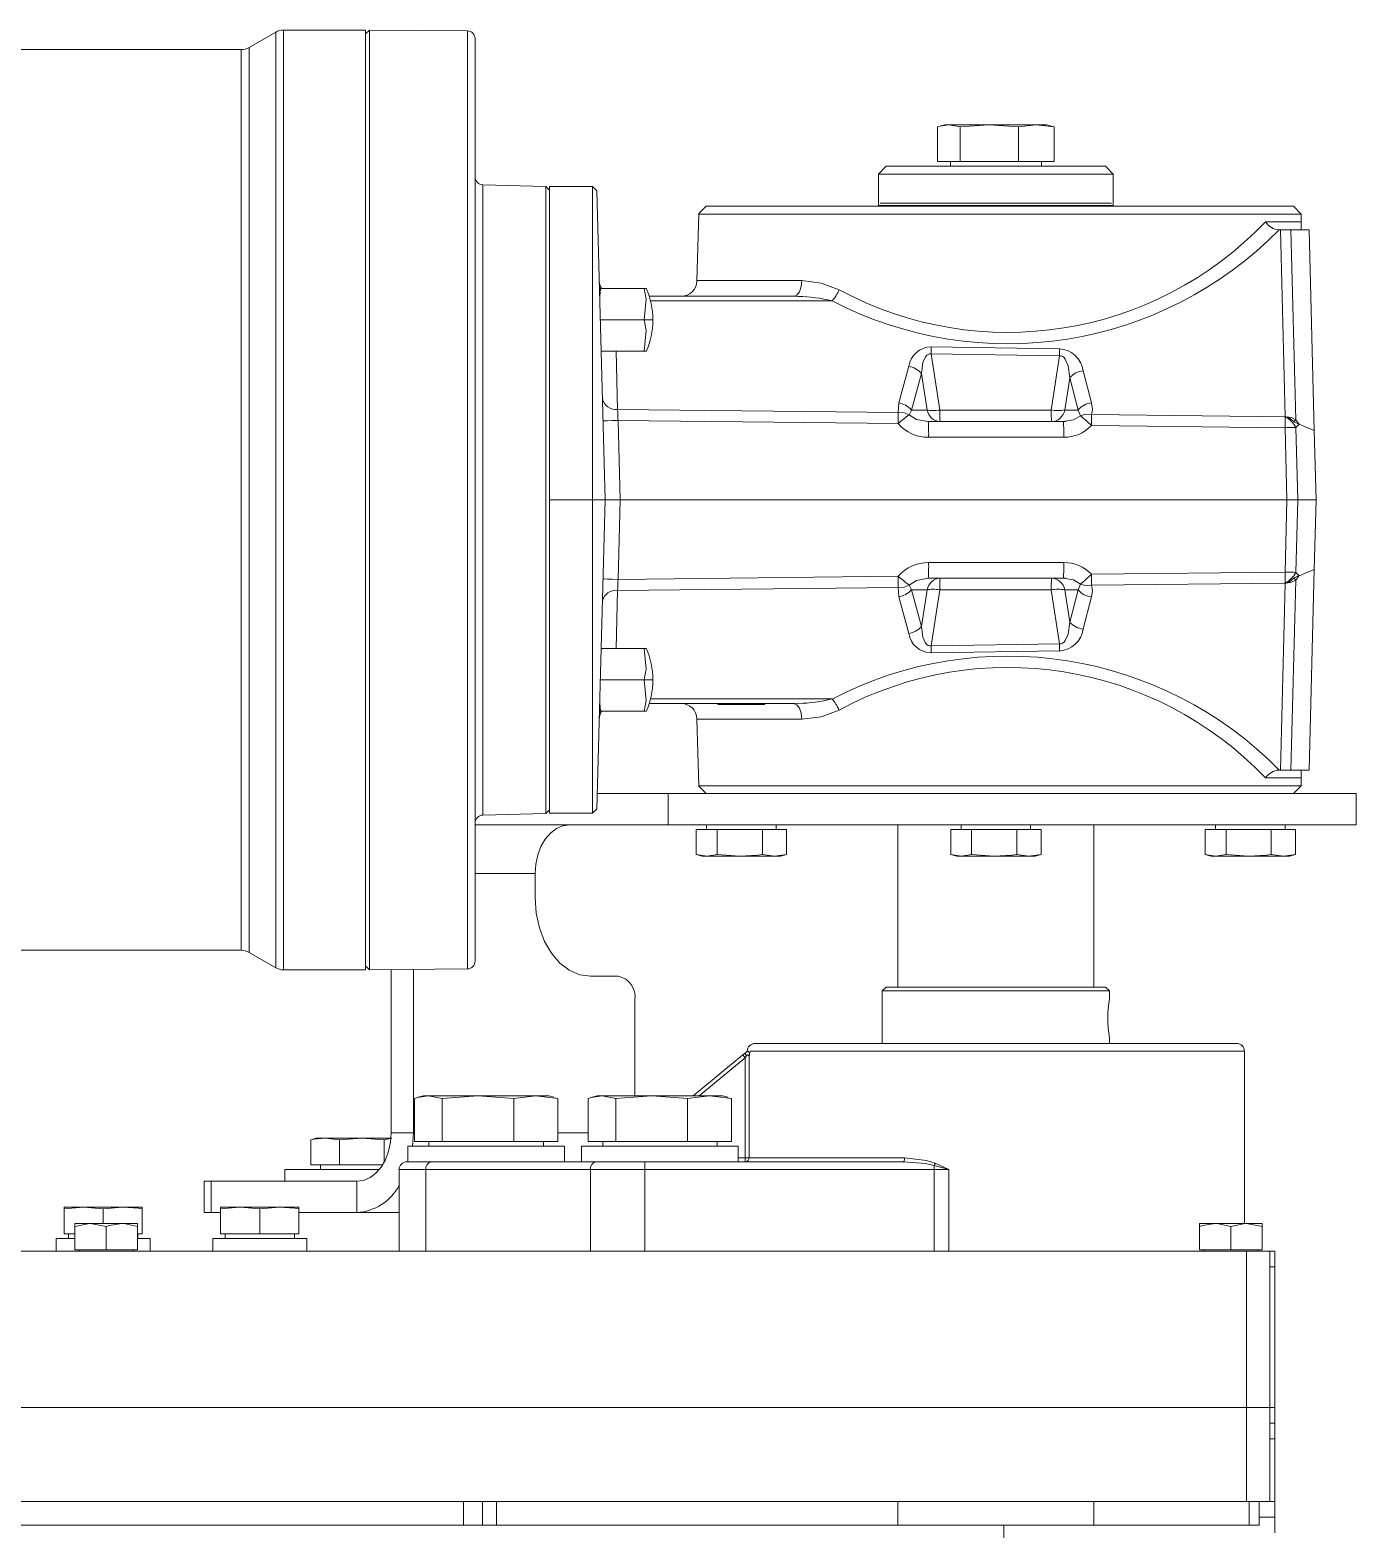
# Model space of a CAD drawing. Header units: millimetres. Extents: x -187347 to 135007, y -6415 to 292048.
# Drawn here: x -54371.1 to -54201.8, y 22077.7 to 22269.1 of the extents above; entities that cross this region are included whole.
import ezdxf

# ---------------------------------------------------------------- set-up
doc = ezdxf.new("R2010")
doc.units = ezdxf.units.MM
doc.header["$LTSCALE"] = 100
doc.layers.get('0').update_dxf_attribs({"lineweight": 18})
doc.layers.add('Layout Multivac', color=2, linetype='Continuous')

# ---------------------------------------------------------------- blocks, each defined once
blk = doc.blocks.new('I319 MD_left to right')
at = {"color": 0, "linetype": 'Continuous', "lineweight": 18}
for p, q in [((3520.81, 2877.67), (3517.4, 2875.71)), ((3520.81, 2877.67), (3520.81, 2758.21)), ((3532.27, 2877.94), (3521.81, 2877.94)), ((3521.81, 2877.94), (3521.81, 2757.94)), ((3532.27, 2877.94), (3532.27, 2757.94)), ((3532.76, 2877.93), (3532.27, 2877.44)), ((3545.28, 2877.82), (3532.76, 2877.93)), ((3532.76, 2877.93), (3532.76, 2757.95)), ((3545.28, 2877.82), (3545.28, 2758.06)), ((3546.27, 2876.82), (3546.27, 2759.06)), ((3516.4, 2875.44), (3381.27, 2875.44)), ((3516.4, 2875.44), (3516.4, 2760.44)), ((3517.4, 2875.71), (3517.4, 2760.17)), ((3605.33, 2865.57), (3605.33, 2861.14)), ((3606.27, 2865.84), (3605.73, 2865.7)), ((3606.77, 2865.84), (3606.27, 2865.84)), ((3606.77, 2865.84), (3608.2, 2865.57)), ((3611.92, 2865.84), (3606.77, 2865.84)), ((3608.2, 2865.57), (3611.92, 2865.84)), ((3608.2, 2865.57), (3608.2, 2861.14)), ((3611.92, 2865.84), (3615.65, 2865.57)), ((3617.93, 2865.84), (3611.92, 2865.84)), ((3615.65, 2865.57), (3617.93, 2865.84)), ((3615.65, 2865.57), (3615.65, 2861.14)), ((3617.93, 2865.84), (3620.21, 2865.57)), ((3619.27, 2865.84), (3617.93, 2865.84)), ((3619.81, 2865.7), (3619.27, 2865.84)), ((3620.21, 2865.57), (3619.79, 2865.65)), ((3620.21, 2865.57), (3620.21, 2861.14)), ((3598.77, 2860.54), (3597.77, 2859.54)), ((3597.77, 2859.54), (3597.77, 2855.54)), ((3601.28, 2859.54), (3597.77, 2859.54)), ((3602.04, 2860.54), (3598.77, 2860.54)), ((3627.77, 2859.54), (3601.28, 2859.54)), ((3626.77, 2860.54), (3602.04, 2860.54)), ((3608.2, 2861.14), (3605.33, 2861.14)), ((3606.96, 2861.14), (3606.96, 2860.54)), ((3615.65, 2861.14), (3608.2, 2861.14)), ((3620.21, 2861.14), (3615.65, 2861.14)), ((3618.59, 2860.54), (3618.59, 2861.14)), ((3627.77, 2859.54), (3626.77, 2860.54)), ((3627.77, 2855.54), (3627.77, 2859.54)), ((3555.29, 2857.97), (3547.24, 2858.19)), ((3547.24, 2858.19), (3547.24, 2777.7)), ((3555.77, 2857.49), (3555.29, 2857.97)), ((3555.29, 2857.97), (3555.29, 2777.91)), ((3555.77, 2817.94), (3555.77, 2857.94)), ((3555.77, 2857.94), (3561.27, 2857.94)), ((3561.27, 2857.94), (3561.27, 2817.94)), ((3561.27, 2857.94), (3561.82, 2857.39)), ((3561.82, 2857.39), (3562.86, 2817.94)), ((3627.53, 2855.85), (3598.01, 2855.85)), ((3574.82, 2854.44), (3574.6, 2845.94)), ((3575.77, 2855.44), (3574.82, 2854.5)), ((3574.82, 2854.44), (3574.82, 2854.5)), ((3575.77, 2855.44), (3650.77, 2855.44)), ((3601.28, 2855.54), (3597.77, 2855.54)), ((3597.93, 2855.54), (3597.9, 2855.44)), ((3627.77, 2855.54), (3601.28, 2855.54)), ((3627.64, 2855.44), (3627.61, 2855.54)), ((3651.77, 2854.44), (3650.77, 2855.44)), ((3651.77, 2854.44), (3651.77, 2853.44)), ((3651.77, 2853.44), (3647.19, 2853.44)), ((3648.98, 2852.44), (3649.1, 2852.44)), ((3649.73, 2828.6), (3649.1, 2852.44)), ((3649.1, 2852.44), (3650.46, 2852.44)), ((3651.09, 2828.17), (3650.46, 2852.44)), ((3650.46, 2852.44), (3652.77, 2852.44)), ((3651.77, 2852.44), (3651.77, 2853.44)), ((3653.44, 2826.82), (3652.77, 2852.44)), ((3562.3, 2844.92), (3562.18, 2843.94)), ((3562.3, 2844.92), (3567.84, 2844.92)), ((3567.84, 2844.92), (3568.04, 2844.92)), ((3588, 2845.94), (3574.6, 2845.94)), ((3574.6, 2845.94), (3574.6, 2845.89)), ((3586.96, 2843.94), (3568.5, 2843.94)), ((3591.85, 2843.36), (3568.67, 2843.36)), ((3586.96, 2843.94), (3587.13, 2844.01)), ((3586.96, 2843.94), (3587.56, 2843.92)), ((3562.3, 2840.92), (3567.84, 2840.92)), ((3568.97, 2840.92), (3567.84, 2840.92)), ((3562.36, 2836.92), (3567.84, 2836.92)), ((3564.47, 2829.5), (3564.27, 2836.92)), ((3567.84, 2836.92), (3568.1, 2836.92)), ((3620.9, 2837.23), (3604.5, 2837.48)), ((3605.62, 2829.42), (3604.5, 2836.58)), ((3620.9, 2836.34), (3604.5, 2836.58)), ((3601.64, 2835), (3600.36, 2830.32)), ((3620.9, 2836.34), (3619.85, 2829.42)), ((3603.26, 2834.1), (3601.98, 2829.42)), ((3603.26, 2834.1), (3604, 2829.42)), ((3621.57, 2829.42), (3622.2, 2833.53)), ((3623.27, 2829.42), (3622.2, 2833.53)), ((3625, 2830.32), (3623.92, 2834.43)), ((3600.3, 2829.11), (3564.47, 2829.5)), ((3600.36, 2830.32), (3600.3, 2829.11)), ((3601.98, 2829.42), (3601.68, 2828.82)), ((3604, 2829.42), (3601.98, 2829.42)), ((3619.85, 2829.42), (3605.62, 2829.42)), ((3623.27, 2829.42), (3621.57, 2829.42)), ((3623.58, 2828.69), (3623.27, 2829.42)), ((3564.81, 2817.94), (3564.54, 2828.08)), ((3564.54, 2828.08), (3600.3, 2827.7)), ((3604.13, 2827.94), (3621.39, 2827.94)), ((3621.39, 2827.94), (3621.64, 2827.98)), ((3621.39, 2827.94), (3621.4, 2827.87)), ((3621.7, 2827.95), (3621.4, 2827.91)), ((3649.7, 2828.57), (3624.98, 2828.84)), ((3624.98, 2827.43), (3649.7, 2827.16)), ((3649.73, 2828.6), (3649.7, 2828.57)), ((3649.7, 2827.16), (3649.94, 2817.94)), ((3649.86, 2828.57), (3649.73, 2828.6)), ((3650.81, 2827.96), (3651.09, 2828.17)), ((3651.08, 2827.2), (3651.5, 2827.63)), ((3651.32, 2817.94), (3651.08, 2827.2)), ((3651.48, 2827.64), (3651.09, 2828.17)), ((3653.44, 2826.82), (3651.5, 2827.63)), ((3604.18, 2825.94), (3621.45, 2825.94)), ((3653.67, 2817.94), (3653.44, 2826.82)), ((3561.27, 2817.94), (3555.77, 2817.94)), ((3555.77, 2817.94), (3555.77, 2777.94)), ((3562.86, 2817.94), (3561.27, 2817.94)), ((3561.27, 2777.94), (3561.27, 2817.94)), ((3561.82, 2778.5), (3562.86, 2817.94)), ((3564.81, 2817.94), (3562.86, 2817.94)), ((3564.81, 2817.94), (3564.54, 2807.8)), ((3649.94, 2817.94), (3564.81, 2817.94)), ((3649.7, 2808.72), (3649.94, 2817.94)), ((3649.94, 2817.94), (3651.32, 2817.94)), ((3651.32, 2817.94), (3651.08, 2808.69)), ((3651.32, 2817.94), (3653.67, 2817.94)), ((3653.67, 2817.94), (3653.44, 2809.07)), ((3604.18, 2809.94), (3621.45, 2809.94)), ((3564.54, 2807.8), (3600.3, 2808.19)), ((3604.13, 2807.94), (3621.39, 2807.94)), ((3621.39, 2807.94), (3621.4, 2808.01)), ((3621.39, 2807.94), (3621.64, 2807.9)), ((3621.4, 2807.98), (3621.7, 2807.93)), ((3624.98, 2808.46), (3649.7, 2808.72)), ((3650.81, 2807.93), (3651.09, 2807.71)), ((3651.08, 2808.69), (3651.5, 2808.25)), ((3651.48, 2808.24), (3651.09, 2807.71)), ((3653.44, 2809.07), (3651.5, 2808.25)), ((3653.44, 2809.07), (3652.77, 2783.44)), ((3564.47, 2806.39), (3564.27, 2798.96)), ((3600.3, 2806.77), (3564.47, 2806.39)), ((3600.36, 2805.56), (3600.3, 2806.77)), ((3601.98, 2806.46), (3601.68, 2807.07)), ((3604, 2806.46), (3601.98, 2806.46)), ((3603.26, 2801.78), (3601.98, 2806.46)), ((3603.26, 2801.78), (3604, 2806.46)), ((3605.62, 2806.46), (3604.5, 2799.31)), ((3619.85, 2806.46), (3605.62, 2806.46)), ((3620.9, 2799.55), (3619.85, 2806.46)), ((3623.27, 2806.46), (3621.57, 2806.46)), ((3621.57, 2806.46), (3622.2, 2802.35)), ((3623.27, 2806.46), (3622.2, 2802.35)), ((3623.58, 2807.2), (3623.27, 2806.46)), ((3649.7, 2807.31), (3624.98, 2807.04)), ((3649.73, 2807.28), (3649.1, 2783.44)), ((3649.73, 2807.28), (3649.7, 2807.31)), ((3649.86, 2807.31), (3649.73, 2807.28)), ((3651.09, 2807.71), (3650.46, 2783.44)), ((3601.64, 2800.89), (3600.36, 2805.56)), ((3625, 2805.56), (3623.92, 2801.46)), ((3562.36, 2798.96), (3567.84, 2798.96)), ((3567.84, 2798.96), (3568.1, 2798.96)), ((3620.9, 2799.55), (3604.5, 2799.31)), ((3620.9, 2798.65), (3604.5, 2798.41)), ((3562.3, 2794.96), (3567.84, 2794.96)), ((3568.97, 2794.96), (3567.84, 2794.96)), ((3591.85, 2792.53), (3568.67, 2792.53)), ((3562.3, 2790.96), (3562.18, 2791.94)), ((3562.29, 2790.71), (3562.4, 2790.96)), ((3562.3, 2790.96), (3567.84, 2790.96)), ((3567.84, 2790.96), (3568.04, 2790.96)), ((3586.96, 2791.94), (3568.5, 2791.94)), ((3577.37, 2791.94), (3577.27, 2791.84)), ((3583.27, 2791.84), (3577.27, 2791.84)), ((3583.27, 2791.84), (3583.17, 2791.94)), ((3586.96, 2791.94), (3587.56, 2791.97)), ((3586.96, 2791.94), (3587.13, 2791.88)), ((3574.6, 2789.94), (3574.6, 2789.99)), ((3574.82, 2781.44), (3574.6, 2789.94)), ((3588, 2789.94), (3574.6, 2789.94)), ((3648.98, 2783.44), (3649.1, 2783.44)), ((3649.1, 2783.44), (3650.46, 2783.44)), ((3650.46, 2783.44), (3652.77, 2783.44)), ((3651.77, 2783.44), (3651.77, 2782.44)), ((3574.82, 2781.44), (3574.82, 2781.39)), ((3575.77, 2780.44), (3574.82, 2781.39)), ((3651.77, 2782.44), (3647.19, 2782.44)), ((3651.77, 2781.44), (3650.77, 2780.44)), ((3651.77, 2781.44), (3651.77, 2782.44)), ((3570.93, 2780.44), (3561.87, 2780.44)), ((3570.93, 2776.44), (3570.93, 2780.44)), ((3575.77, 2780.44), (3570.93, 2780.44)), ((3575.77, 2780.44), (3650.77, 2780.44)), ((3658.77, 2780.44), (3650.79, 2780.44)), ((3658.77, 2776.44), (3658.77, 2780.44)), ((3547.24, 2777.7), (3555.29, 2777.91)), ((3555.29, 2777.91), (3555.77, 2778.39)), ((3555.77, 2777.94), (3561.27, 2777.94)), ((3561.27, 2777.94), (3561.82, 2778.5)), ((3570.93, 2776.44), (3546.27, 2776.44)), ((3658.77, 2776.44), (3570.93, 2776.44)), ((3574.5, 2772.65), (3574.5, 2775.84)), ((3574.5, 2775.84), (3577.18, 2775.84)), ((3575.83, 2776.44), (3575.83, 2775.84)), ((3577.18, 2772.65), (3577.18, 2775.84)), ((3577.18, 2775.84), (3582.95, 2775.84)), ((3582.95, 2772.65), (3582.95, 2775.84)), ((3582.95, 2775.84), (3586.04, 2775.84)), ((3584.71, 2775.84), (3584.71, 2776.44)), ((3586.04, 2772.65), (3586.04, 2775.84)), ((3600.27, 2776.44), (3600.27, 2755.74)), ((3607, 2772.65), (3607, 2775.84)), ((3607, 2775.84), (3609.68, 2775.84)), ((3608.33, 2776.44), (3608.33, 2775.84)), ((3609.68, 2772.65), (3609.68, 2775.84)), ((3609.68, 2775.84), (3615.45, 2775.84)), ((3615.45, 2772.65), (3615.45, 2775.84)), ((3615.45, 2775.84), (3618.54, 2775.84)), ((3617.21, 2775.84), (3617.21, 2776.44)), ((3618.54, 2772.65), (3618.54, 2775.84)), ((3625.27, 2755.74), (3625.27, 2776.44)), ((3639.5, 2772.65), (3639.5, 2775.84)), ((3639.5, 2775.84), (3642.18, 2775.84)), ((3640.83, 2776.44), (3640.83, 2775.84)), ((3642.18, 2772.65), (3642.18, 2775.84)), ((3642.18, 2775.84), (3647.95, 2775.84)), ((3647.95, 2772.65), (3647.95, 2775.84)), ((3647.95, 2775.84), (3651.04, 2775.84)), ((3649.71, 2775.84), (3649.71, 2776.44)), ((3651.04, 2772.65), (3651.04, 2775.84)), ((3574.49, 2772.65), (3575.27, 2772.44)), ((3575.84, 2772.44), (3574.5, 2772.65)), ((3575.27, 2772.44), (3575.84, 2772.44)), ((3577.18, 2772.65), (3575.84, 2772.44)), ((3575.84, 2772.44), (3580.06, 2772.44)), ((3580.06, 2772.44), (3577.18, 2772.65)), ((3580.06, 2772.44), (3584.49, 2772.44)), ((3584.49, 2772.44), (3582.95, 2772.65)), ((3586.04, 2772.65), (3584.49, 2772.44)), ((3584.49, 2772.44), (3585.27, 2772.44)), ((3585.27, 2772.44), (3586.05, 2772.65)), ((3585.91, 2772.63), (3586.04, 2772.65)), ((3606.99, 2772.65), (3607.77, 2772.44)), ((3608.34, 2772.44), (3607, 2772.65)), ((3607.77, 2772.44), (3608.34, 2772.44)), ((3609.68, 2772.65), (3608.34, 2772.44)), ((3608.34, 2772.44), (3612.56, 2772.44)), ((3612.56, 2772.44), (3609.68, 2772.65)), ((3612.56, 2772.44), (3616.99, 2772.44)), ((3616.99, 2772.44), (3615.45, 2772.65)), ((3618.54, 2772.65), (3616.99, 2772.44)), ((3616.99, 2772.44), (3617.77, 2772.44)), ((3617.77, 2772.44), (3618.55, 2772.65)), ((3618.41, 2772.63), (3618.54, 2772.65)), ((3639.49, 2772.65), (3640.27, 2772.44)), ((3640.84, 2772.44), (3639.5, 2772.65)), ((3640.27, 2772.44), (3640.84, 2772.44)), ((3642.18, 2772.65), (3640.84, 2772.44)), ((3640.84, 2772.44), (3645.06, 2772.44)), ((3645.06, 2772.44), (3642.18, 2772.65)), ((3645.06, 2772.44), (3649.49, 2772.44)), ((3649.49, 2772.44), (3647.95, 2772.65)), ((3651.04, 2772.65), (3649.49, 2772.44)), ((3649.49, 2772.44), (3650.27, 2772.44)), ((3650.27, 2772.44), (3651.05, 2772.65)), ((3650.91, 2772.63), (3651.04, 2772.65)), ((3546.27, 2770.24), (3553.94, 2770.24)), ((3553.94, 2770.24), (3553.94, 2767.12)), ((3381.27, 2760.44), (3516.4, 2760.44)), ((3517.4, 2760.17), (3520.81, 2758.21)), ((3532.27, 2758.44), (3532.76, 2757.95)), ((3521.81, 2757.94), (3532.27, 2757.94)), ((3532.76, 2757.95), (3545.28, 2758.06)), ((3535.55, 2737.14), (3535.55, 2757.98)), ((3538.38, 2737.14), (3538.38, 2758)), ((3561.01, 2757.12), (3564.55, 2757.12)), ((3598.77, 2755.74), (3598.27, 2755.24)), ((3598.27, 2755.24), (3598.27, 2748.54)), ((3612.77, 2755.24), (3598.27, 2755.24)), ((3598.77, 2755.74), (3612.77, 2755.74)), ((3612.77, 2755.74), (3626.77, 2755.74)), ((3627.27, 2755.24), (3612.77, 2755.24)), ((3627.27, 2755.24), (3626.77, 2755.74)), ((3627.27, 2754.24), (3627.27, 2755.24)), ((3566.67, 2754.12), (3566.67, 2741.84)), ((3582.02, 2748.54), (3612.77, 2748.54)), ((3612.77, 2748.54), (3643.52, 2748.54)), ((3627.27, 2748.54), (3627.27, 2749.27)), ((3574.1, 2741.84), (3580.45, 2747.07)), ((3580.77, 2746.69), (3574.89, 2741.84)), ((3580.45, 2747.07), (3580.78, 2747.35)), ((3580.77, 2746.69), (3580.45, 2747.07)), ((3580.93, 2746.96), (3580.77, 2746.69)), ((3580.77, 2733.94), (3580.77, 2746.69)), ((3580.78, 2747.35), (3581.02, 2747.54)), ((3581.18, 2747.54), (3581.02, 2747.54)), ((3581.27, 2746.89), (3581.27, 2733.94)), ((3644.52, 2747.54), (3581.38, 2747.54)), ((3644.52, 2725.54), (3644.52, 2747.54)), ((3538.51, 2741.51), (3538.51, 2736.04)), ((3539.67, 2741.84), (3539.01, 2741.67)), ((3540.28, 2741.84), (3539.67, 2741.84)), ((3540.28, 2741.84), (3542.05, 2741.51)), ((3546.63, 2741.84), (3540.28, 2741.84)), ((3542.05, 2741.51), (3546.63, 2741.84)), ((3542.05, 2741.51), (3542.05, 2736.04)), ((3546.63, 2741.84), (3551.21, 2741.51)), ((3554.02, 2741.84), (3546.63, 2741.84)), ((3551.21, 2741.51), (3554.02, 2741.84)), ((3551.21, 2741.51), (3551.21, 2736.04)), ((3554.02, 2741.84), (3556.83, 2741.51)), ((3555.67, 2741.84), (3554.02, 2741.84)), ((3556.33, 2741.67), (3555.67, 2741.84)), ((3556.83, 2741.51), (3556.32, 2741.61)), ((3556.83, 2741.51), (3556.83, 2736.04)), ((3560.71, 2741.51), (3560.71, 2736.04)), ((3561.87, 2741.84), (3561.21, 2741.67)), ((3562.48, 2741.84), (3561.87, 2741.84)), ((3562.48, 2741.84), (3564.25, 2741.51)), ((3568.83, 2741.84), (3562.48, 2741.84)), ((3564.25, 2741.51), (3568.83, 2741.84)), ((3564.25, 2741.51), (3564.25, 2736.04)), ((3568.83, 2741.84), (3573.41, 2741.51)), ((3576.22, 2741.84), (3568.83, 2741.84)), ((3573.41, 2741.51), (3576.22, 2741.84)), ((3573.41, 2741.51), (3573.41, 2736.04)), ((3576.22, 2741.84), (3579.03, 2741.51)), ((3577.87, 2741.84), (3576.22, 2741.84)), ((3578.53, 2741.67), (3577.87, 2741.84)), ((3579.03, 2741.51), (3578.52, 2741.61)), ((3579.03, 2741.51), (3579.03, 2736.04)), ((3535.55, 2737.14), (3538.38, 2737.14)), ((3538.38, 2737.14), (3538.28, 2735.44)), ((3538.38, 2737.14), (3538.51, 2737.14)), ((3556.83, 2737.14), (3560.71, 2737.14)), ((3525.63, 2736.31), (3525.27, 2736.23)), ((3525.27, 2736.23), (3525.27, 2733.04)), ((3525.96, 2736.44), (3525.62, 2736.35)), ((3527.12, 2736.44), (3525.96, 2736.44)), ((3527.12, 2736.44), (3528.97, 2736.23)), ((3531.81, 2736.44), (3527.12, 2736.44)), ((3528.97, 2736.23), (3531.81, 2736.44)), ((3528.97, 2736.23), (3528.97, 2733.04)), ((3531.81, 2736.44), (3534.66, 2736.23)), ((3535.53, 2736.44), (3531.81, 2736.44)), ((3534.66, 2736.23), (3535.65, 2736.44)), ((3534.66, 2736.23), (3534.66, 2733.38)), ((3537.67, 2735.44), (3537.67, 2733.44)), ((3557.67, 2735.44), (3537.67, 2735.44)), ((3542.05, 2736.04), (3538.51, 2736.04)), ((3540.36, 2736.04), (3540.36, 2735.44)), ((3551.21, 2736.04), (3542.05, 2736.04)), ((3556.83, 2736.04), (3551.21, 2736.04)), ((3554.99, 2735.44), (3554.99, 2736.04)), ((3557.67, 2733.44), (3557.67, 2735.44)), ((3559.87, 2735.44), (3559.87, 2733.44)), ((3579.87, 2735.44), (3559.87, 2735.44)), ((3564.25, 2736.04), (3560.71, 2736.04)), ((3562.56, 2736.04), (3562.56, 2735.44)), ((3573.41, 2736.04), (3564.25, 2736.04)), ((3579.03, 2736.04), (3573.41, 2736.04)), ((3577.19, 2735.44), (3577.19, 2736.04)), ((3579.87, 2733.44), (3579.87, 2735.44)), ((3537.57, 2733.44), (3540.67, 2733.44)), ((3540.67, 2733.44), (3561.7, 2733.44)), ((3561.7, 2733.44), (3567.94, 2733.44)), ((3567.94, 2732.44), (3567.94, 2733.44)), ((3567.94, 2733.44), (3600.94, 2733.44)), ((3579.87, 2733.94), (3580.77, 2733.94)), ((3580.77, 2733.94), (3580.77, 2733.44)), ((3581.27, 2733.94), (3580.77, 2733.94)), ((3581.27, 2733.94), (3601.12, 2733.94)), ((3521.96, 2732.44), (3521.96, 2730.94)), ((3521.96, 2732.44), (3533.96, 2732.44)), ((3528.97, 2733.04), (3525.27, 2733.04)), ((3526.52, 2733.04), (3526.52, 2732.44)), ((3534.46, 2733.04), (3528.97, 2733.04)), ((3536.57, 2732.44), (3536.57, 2722.04)), ((3539.98, 2732.44), (3536.57, 2732.44)), ((3539.98, 2732.44), (3539.98, 2722.04)), ((3561.01, 2732.44), (3539.98, 2732.44)), ((3561.01, 2722.04), (3561.01, 2732.44)), ((3567.94, 2732.44), (3561.01, 2732.44)), ((3604.89, 2732.44), (3567.94, 2732.44)), ((3567.94, 2732.44), (3567.94, 2722.04)), ((3604.89, 2732.44), (3604.89, 2732.97)), ((3604.89, 2722.04), (3604.89, 2732.44)), ((3606.78, 2732.44), (3604.89, 2732.44)), ((3606.78, 2732.44), (3606.78, 2722.04)), ((3511.68, 2730.94), (3511.68, 2726.94)), ((3511.68, 2730.94), (3512.56, 2730.94)), ((3512.56, 2730.94), (3512.56, 2726.94)), ((3531.17, 2730.94), (3512.56, 2730.94)), ((3531.17, 2730.94), (3531.17, 2726.94)), ((3493.77, 2727.43), (3496.27, 2727.64)), ((3493.77, 2727.64), (3493.77, 2727.43)), ((3496.27, 2727.64), (3493.77, 2727.64)), ((3496.27, 2727.64), (3498.77, 2727.43)), ((3501.27, 2727.64), (3496.27, 2727.64)), ((3498.77, 2727.43), (3501.27, 2727.64)), ((3503.77, 2727.64), (3501.27, 2727.64)), ((3503.77, 2727.43), (3503.77, 2727.64)), ((3513.77, 2727.43), (3516.27, 2727.64)), ((3513.77, 2727.64), (3513.77, 2727.43)), ((3516.27, 2727.64), (3513.77, 2727.64)), ((3516.27, 2727.64), (3518.77, 2727.43)), ((3521.27, 2727.64), (3516.27, 2727.64)), ((3518.77, 2727.43), (3521.27, 2727.64)), ((3523.77, 2727.64), (3521.27, 2727.64)), ((3523.77, 2727.43), (3523.77, 2727.64)), ((3493.77, 2727.43), (3493.77, 2724.24)), ((3495.17, 2725.18), (3495.17, 2725.54)), ((3497.17, 2725.54), (3495.17, 2725.54)), ((3499.17, 2725.18), (3497.17, 2725.54)), ((3501.17, 2725.54), (3497.17, 2725.54)), ((3498.77, 2727.43), (3498.77, 2725.54)), ((3503.17, 2725.54), (3501.17, 2725.54)), ((3503.17, 2725.54), (3503.17, 2725.18)), ((3503.77, 2727.43), (3503.77, 2724.24)), ((3512.56, 2726.94), (3511.68, 2726.94)), ((3513.77, 2726.94), (3512.56, 2726.94)), ((3513.77, 2727.43), (3513.77, 2724.24)), ((3518.77, 2727.43), (3518.77, 2724.24)), ((3523.77, 2727.43), (3523.77, 2724.24)), ((3531.17, 2726.94), (3523.77, 2726.94)), ((3536.57, 2726.94), (3531.17, 2726.94)), ((3638.77, 2725.18), (3638.77, 2725.54)), ((3640.77, 2725.54), (3638.77, 2725.54)), ((3644.77, 2725.54), (3640.77, 2725.54)), ((3646.77, 2725.18), (3644.77, 2725.54)), ((3646.77, 2725.54), (3644.77, 2725.54)), ((3646.77, 2725.54), (3646.77, 2725.18)), ((3492.77, 2723.64), (3492.77, 2722.04)), ((3492.77, 2723.64), (3495.17, 2723.64)), ((3495.17, 2724.24), (3493.77, 2724.24)), ((3494.33, 2724.24), (3494.33, 2723.64)), ((3495.17, 2722.19), (3495.17, 2725.18)), ((3499.17, 2722.19), (3499.17, 2725.18)), ((3503.17, 2722.19), (3503.17, 2725.18)), ((3503.77, 2724.24), (3503.17, 2724.24)), ((3503.21, 2723.64), (3503.21, 2724.24)), ((3503.21, 2723.64), (3504.77, 2723.64)), ((3504.77, 2722.04), (3504.77, 2723.64)), ((3512.77, 2723.64), (3512.77, 2722.04)), ((3512.77, 2723.64), (3524.77, 2723.64)), ((3518.77, 2724.24), (3513.77, 2724.24)), ((3514.33, 2724.24), (3514.33, 2723.64)), ((3523.77, 2724.24), (3518.77, 2724.24)), ((3523.21, 2723.64), (3523.21, 2724.24)), ((3524.77, 2722.04), (3524.77, 2723.64)), ((3638.77, 2722.19), (3638.77, 2725.18)), ((3642.77, 2722.19), (3642.77, 2725.18)), ((3646.77, 2722.19), (3646.77, 2725.18)), ((3399.27, 2722.04), (3604.89, 2722.04)), ((3499.17, 2722.19), (3495.17, 2722.19)), ((3495.73, 2722.19), (3495.73, 2722.04)), ((3503.17, 2722.19), (3499.17, 2722.19)), ((3502.61, 2722.04), (3502.61, 2722.19)), ((3567.94, 2722.04), (3604.89, 2722.04)), ((3606.78, 2722.04), (3604.89, 2722.04)), ((3606.78, 2722.04), (3619.63, 2722.04)), ((3619.63, 2722.04), (3644.77, 2722.04)), ((3642.77, 2722.19), (3638.77, 2722.19)), ((3639.33, 2722.19), (3639.33, 2722.04)), ((3646.77, 2722.19), (3642.77, 2722.19)), ((3644.77, 2702.04), (3644.77, 2722.04)), ((3644.77, 2722.04), (3647.77, 2722.04)), ((3646.21, 2722.04), (3646.21, 2722.19)), ((3647.77, 2722.04), (3647.77, 2702.04)), ((3647.77, 2722.04), (3648.39, 2722.04)), ((3648.39, 2722.04), (3648.39, 2720.04)), ((3648.39, 2720.04), (3647.77, 2720.04)), ((3648.39, 2702.04), (3648.39, 2720.04)), ((3399.27, 2702.04), (3644.77, 2702.04)), ((3644.77, 2690.04), (3644.77, 2702.04)), ((3644.77, 2702.04), (3647.77, 2702.04)), ((3647.77, 2702.04), (3647.77, 2690.04)), ((3647.77, 2702.04), (3648.39, 2702.04)), ((3648.39, 2702.04), (3648.39, 2700.04)), ((3647.77, 2700.04), (3648.39, 2700.04)), ((3648.39, 2700.04), (3648.39, 2698.04)), ((3648.39, 2698.04), (3647.77, 2698.04)), ((3648.39, 2690.04), (3648.39, 2698.04)), ((3399.27, 2690.04), (3644.77, 2690.04)), ((3544.77, 2690.04), (3544.77, 2687.04)), ((3547.23, 2690.04), (3547.23, 2687.04)), ((3548.98, 2690.04), (3548.98, 2687.04)), ((3600.27, 2690.04), (3600.27, 2687.04)), ((3625.27, 2687.04), (3625.27, 2690.04)), ((3647.77, 2690.04), (3644.77, 2690.04)), ((3645.11, 2690.04), (3645.11, 2687.04)), ((3646.39, 2688.04), (3646.39, 2690.04)), ((3647.77, 2690.04), (3648.39, 2690.04)), ((3648.39, 2690.04), (3648.39, 2688.04)), ((3648.39, 2688.04), (3646.39, 2688.04)), ((3646.39, 2687.04), (3646.39, 2688.04)), ((3648.39, 2688.04), (3648.39, 2686.04)), ((3613.77, 2687.04), (3399.27, 2687.04)), ((3613.77, 2193.04), (3613.77, 2687.04)), ((3613.77, 2687.04), (3646.43, 2687.04))]:
    blk.add_line(p, q, dxfattribs=at)
at = {"color": 0, "linetype": 'Continuous', "lineweight": 18, "flags": 128}
for points in [[(3605.33, 2865.57), (3605.64, 2865.67), (3606.77, 2865.84)], [(3651.77, 2854.44), (3649.18, 2854.44), (3646.29, 2854.44), (3643.13, 2854.44), (3639.73, 2854.44), (3636.11, 2854.44), (3632.3, 2854.44), (3628.33, 2854.44), (3624.23, 2854.44), (3620.05, 2854.44), (3615.8, 2854.44), (3611.53, 2854.44), (3607.27, 2854.44), (3603.06, 2854.44), (3598.92, 2854.44), (3594.89, 2854.44), (3591.01, 2854.44), (3587.31, 2854.44), (3583.81, 2854.44), (3580.55, 2854.44), (3577.54, 2854.44), (3574.82, 2854.44)], [(3562.29, 2845.17), (3562.29, 2845.14), (3562.46, 2844.9)], [(3567.84, 2840.92), (3568.1, 2843.58), (3567.84, 2844.92)], [(3587.13, 2844.01), (3587.36, 2844.09), (3587.7, 2844.53), (3587.92, 2845.18), (3588, 2845.94)], [(3592.74, 2844.77), (3590.48, 2845.62), (3588, 2845.94)], [(3567.84, 2836.92), (3568.1, 2839.58), (3567.84, 2840.92)], [(3604.5, 2836.58), (3604.3, 2836.58), (3604.11, 2836.52), (3603.94, 2836.41), (3603.78, 2836.23), (3603.45, 2835.48), (3603.26, 2834.1)], [(3622.2, 2833.53), (3621.99, 2835.07), (3621.64, 2835.92), (3621.48, 2836.12), (3621.3, 2836.26), (3621.11, 2836.33), (3620.9, 2836.34)], [(3600.3, 2829.11), (3601.05, 2829.07), (3601.68, 2828.82)], [(3624.98, 2828.84), (3625.1, 2829.5), (3625, 2830.32)], [(3564.54, 2828.08), (3563.79, 2828.06), (3563.16, 2828.05), (3562.74, 2828.04), (3562.59, 2828.03)], [(3601.68, 2828.82), (3602.63, 2828.22), (3604.13, 2827.94)], [(3621.64, 2827.98), (3622.68, 2828.16), (3623.58, 2828.69)], [(3623.58, 2828.69), (3624.23, 2828.88), (3624.98, 2828.84)], [(3649.7, 2827.16), (3649.89, 2827.17), (3650.08, 2827.17), (3650.27, 2827.18), (3650.45, 2827.18), (3650.62, 2827.18), (3650.78, 2827.19), (3650.94, 2827.19), (3651.08, 2827.2)], [(3649.86, 2828.57), (3650.26, 2828.39), (3650.81, 2827.96)], [(3651.09, 2828.17), (3650.53, 2828.45), (3649.86, 2828.57)], [(3564.54, 2807.8), (3563.79, 2807.82), (3563.16, 2807.84), (3562.74, 2807.85), (3562.59, 2807.85)], [(3601.68, 2807.07), (3602.63, 2807.67), (3604.13, 2807.94)], [(3621.64, 2807.9), (3622.68, 2807.72), (3623.58, 2807.2)], [(3649.7, 2808.72), (3649.89, 2808.72), (3650.08, 2808.71), (3650.27, 2808.71), (3650.45, 2808.7), (3650.62, 2808.7), (3650.78, 2808.7), (3650.94, 2808.69), (3651.08, 2808.69)], [(3649.86, 2807.31), (3650.26, 2807.49), (3650.81, 2807.93)], [(3600.3, 2806.77), (3601.05, 2806.82), (3601.68, 2807.07)], [(3623.58, 2807.2), (3624.23, 2807.01), (3624.98, 2807.04)], [(3624.98, 2807.04), (3625.1, 2806.39), (3625, 2805.56)], [(3651.09, 2807.71), (3650.53, 2807.43), (3649.86, 2807.31)], [(3622.2, 2802.35), (3621.99, 2800.81), (3621.64, 2799.97), (3621.48, 2799.77), (3621.3, 2799.63), (3621.11, 2799.56), (3620.9, 2799.55)], [(3604.5, 2799.31), (3604.3, 2799.3), (3604.11, 2799.36), (3603.94, 2799.48), (3603.78, 2799.65), (3603.45, 2800.4), (3603.26, 2801.78)], [(3567.84, 2798.96), (3568.1, 2796.31), (3567.84, 2794.96)], [(3567.84, 2794.96), (3568.1, 2792.31), (3567.84, 2790.96)], [(3562.28, 2790.71), (3562.29, 2790.74), (3562.46, 2790.99)], [(3587.13, 2791.88), (3587.36, 2791.79), (3587.7, 2791.36), (3587.92, 2790.71), (3588, 2789.94)], [(3592.74, 2791.11), (3590.48, 2790.26), (3588, 2789.94)], [(3651.77, 2781.44), (3649.18, 2781.44), (3646.29, 2781.44), (3643.13, 2781.44), (3639.73, 2781.44), (3636.11, 2781.44), (3632.3, 2781.44), (3628.33, 2781.44), (3624.23, 2781.44), (3620.05, 2781.44), (3615.8, 2781.44), (3611.53, 2781.44), (3607.27, 2781.44), (3603.06, 2781.44), (3598.92, 2781.44), (3594.89, 2781.44), (3591.01, 2781.44), (3587.31, 2781.44), (3583.81, 2781.44), (3580.55, 2781.44), (3577.54, 2781.44), (3574.82, 2781.44)], [(3553.94, 2770.24), (3554.02, 2771.45), (3554.27, 2772.61), (3554.68, 2773.69), (3555.22, 2774.63), (3555.89, 2775.4), (3556.65, 2775.97), (3557.47, 2776.32), (3558.32, 2776.44)], [(3582.95, 2772.65), (3582.32, 2772.57), (3580.06, 2772.44)], [(3615.45, 2772.65), (3614.82, 2772.57), (3612.56, 2772.44)], [(3647.95, 2772.65), (3647.32, 2772.57), (3645.06, 2772.44)], [(3553.94, 2767.12), (3554.07, 2765.17), (3554.48, 2763.3), (3555.13, 2761.57), (3556.01, 2760.05), (3557.08, 2758.81), (3558.3, 2757.88), (3559.63, 2757.31), (3561.01, 2757.12)], [(3580.93, 2746.96), (3580.89, 2747.03), (3580.85, 2747.09), (3580.81, 2747.15), (3580.79, 2747.21), (3580.77, 2747.26), (3580.77, 2747.3), (3580.77, 2747.33), (3580.78, 2747.35)], [(3580.78, 2747.35), (3581.03, 2747.5), (3581.18, 2747.54)], [(3581.27, 2746.89), (3581.26, 2746.89), (3581.22, 2746.98), (3581.14, 2747.05), (3581.09, 2747.07), (3581.06, 2747.07), (3581.01, 2747.05), (3581, 2747.03), (3580.93, 2746.96)], [(3538.51, 2741.51), (3538.91, 2741.64), (3540.28, 2741.84)], [(3560.71, 2741.51), (3561.11, 2741.64), (3562.48, 2741.84)], [(3535.55, 2737.14), (3535.47, 2735.93), (3535.22, 2734.77), (3534.82, 2733.7), (3534.27, 2732.76), (3533.61, 2731.99), (3532.85, 2731.41), (3532.03, 2731.06), (3531.17, 2730.94)], [(3525.27, 2736.23), (3525.67, 2736.31), (3527.12, 2736.44)], [(3601.12, 2733.94), (3601.12, 2733.84), (3601.1, 2733.75), (3601.09, 2733.66), (3601.06, 2733.59), (3601.04, 2733.53), (3601.01, 2733.48), (3600.97, 2733.45), (3600.94, 2733.44)], [(3604.89, 2732.97), (3603.78, 2733.2), (3600.94, 2733.44)], [(3601.12, 2733.94), (3603.92, 2733.59), (3605.01, 2733.24)], [(3605.01, 2733.24), (3606.76, 2732.45), (3606.78, 2732.44)], [(3606.78, 2732.44), (3606.76, 2732.45), (3604.89, 2732.97)], [(3501.27, 2727.64), (3503.23, 2727.51), (3503.77, 2727.43)], [(3521.27, 2727.64), (3523.23, 2727.51), (3523.77, 2727.43)], [(3497.17, 2725.54), (3497.03, 2725.54), (3495.17, 2725.18)], [(3501.17, 2725.54), (3499.55, 2725.3), (3499.17, 2725.18)], [(3503.17, 2725.18), (3501.61, 2725.52), (3501.17, 2725.54)], [(3640.77, 2725.54), (3639.15, 2725.3), (3638.77, 2725.18)], [(3642.77, 2725.18), (3641.21, 2725.52), (3640.77, 2725.54)], [(3644.77, 2725.54), (3644.63, 2725.54), (3642.77, 2725.18)]]:
    blk.add_lwpolyline(points, dxfattribs=at)
at = {"color": 0, "linetype": 'Continuous', "lineweight": 18}
for centre, radius, start, end in [((3521.81, 2875.94), 2, 90, 120), ((3545.27, 2876.82), 1, 0, 89.5), ((3516.4, 2877.44), 2, 270, 300), ((3547.27, 2859.18), 1, 180, 268.5), ((3614.27, 2886.5), 48.62, 242.5371, 315.5379), ((3614.29, 2884.74), 45.41, 241.6726, 316.4286), ((3649.05, 2854.66), 2.22, 213.2981, 268.2112), ((3564.11, 2845.95), 1.99, 184.1707, 211.8238), ((3558.97, 2840.92), 10, 0, 23.8564), ((3572.6, 2845.94), 2, 270, 358.5), ((3588.51, 2846.46), 4.56, 317.0794, 338.2166), ((3587.27, 2824.99), 18.93, 75.9972, 89.1045), ((3558.97, 2840.92), 10, 336.185, 0), ((3604.55, 2834.53), 2.95, 91.1075, 170.8198), ((3547.6, 2837.14), 56.9, 359.4402, 0.3425), ((3620.68, 2833.96), 3.28, 8.1232, 86.092), ((3564, 2836.89), 56.9, 359.4402, 0.3425), ((3601.3, 2832.47), 2.54, 39.7235, 82.3991), ((3624.16, 2831.86), 2.58, 95.2668, 139.624), ((3564.23, 2831.24), 1.75, 192.4402, 277.6349), ((3627.08, 2832.07), 62.67, 182.3496, 183.6446), ((3557.02, 2828.5), 43.29, 359.9514, 0.81), ((3600.02, 2827.8), 2.54, 39.7235, 82.3991), ((3605.76, 2829.74), 1.8, 189.9661, 266.9499), ((3604.63, 2832.22), 2.87, 257.2935, 271.2923), ((3604.65, 2836.14), 6.79, 270.3626, 278.2139), ((3618.28, 2829.12), 12.67, 178.6011, 185.3131), ((3632.51, 2829.12), 12.67, 178.6011, 185.3131), ((3620.71, 2834.04), 4.69, 259.4183, 280.5817), ((3619.58, 2829.86), 2.04, 312.3141, 347.5735), ((3625.24, 2827.76), 2.58, 95.2668, 139.624), ((3561.09, 2877.32), 63.24, 308.3147, 309.9272), ((3529.05, 2828.48), 71.25, 359.3696, 359.9848), ((3604.08, 2830.88), 4.94, 220.1602, 271.1959), ((3585.04, 2826.44), 19.15, 358.5046, 4.4944), ((3619.88, 2829.53), 1.59, 270.5372, 312.2699), ((3599.77, 2826.42), 21.68, 358.7278, 3.8284), ((3621.51, 2830.74), 4.8, 269.2254, 316.3318), ((3585.6, 2784.98), 57.91, 47.1447, 49.0061), ((3581.7, 2828.23), 43.29, 359.9514, 0.81), ((3553.74, 2828.21), 71.25, 359.3696, 359.9848), ((3606.41, 2827.96), 43.29, 359.9514, 0.81), ((3648.23, 2825.72), 3.21, 27.3513, 62.7565), ((3578.45, 2827.94), 71.25, 359.3696, 359.9849), ((3652.09, 2829.82), 2.26, 235.3244, 254.337), ((3604.08, 2805), 4.94, 88.8041, 139.8398), ((3585.04, 2809.44), 19.15, 355.5056, 1.4954), ((3599.77, 2809.46), 21.68, 356.1716, 1.2722), ((3621.51, 2805.14), 4.8, 43.6682, 90.7746), ((3529.05, 2807.4), 71.25, 0.0152, 0.6304), ((3561.09, 2758.57), 63.24, 50.0728, 51.6853), ((3605.76, 2806.15), 1.8, 93.0501, 170.0339), ((3618.28, 2806.77), 12.67, 174.6869, 181.3989), ((3632.51, 2806.77), 12.67, 174.6869, 181.3989), ((3619.88, 2806.35), 1.59, 47.7301, 89.4628), ((3585.6, 2850.9), 57.91, 310.9939, 312.8553), ((3553.74, 2807.67), 71.25, 0.0152, 0.6304), ((3578.45, 2807.94), 71.25, 0.0151, 0.6304), ((3648.23, 2810.16), 3.21, 297.2435, 332.6487), ((3606.41, 2807.92), 43.29, 359.19, 0.0486), ((3652.09, 2806.07), 2.26, 105.663, 124.6756), ((3564.23, 2804.65), 1.75, 82.3651, 167.5598), ((3627.08, 2803.82), 62.67, 176.3554, 177.6504), ((3557.02, 2807.39), 43.29, 359.19, 0.0486), ((3600.02, 2808.09), 2.54, 277.6009, 320.2765), ((3604.63, 2803.66), 2.87, 88.7077, 102.7065), ((3604.65, 2799.74), 6.79, 81.7861, 89.6374), ((3620.71, 2801.85), 4.69, 79.4183, 100.5817), ((3619.58, 2806.02), 2.04, 12.4265, 47.6859), ((3625.24, 2808.13), 2.58, 220.376, 264.7332), ((3581.7, 2807.65), 43.29, 359.19, 0.0486), ((3624.16, 2804.02), 2.58, 220.376, 264.7332), ((3601.3, 2803.41), 2.54, 277.6009, 320.2765), ((3604.55, 2801.36), 2.95, 189.1802, 268.8925), ((3620.68, 2801.92), 3.28, 273.908, 351.8768), ((3558.97, 2794.96), 10, 0, 23.8564), ((3547.6, 2798.75), 56.9, 359.6575, 0.5598), ((3564, 2798.99), 56.9, 359.6575, 0.5598), ((3614.27, 2749.38), 48.62, 44.4621, 117.4629), ((3614.29, 2751.14), 45.41, 43.5714, 118.3274), ((3558.97, 2794.96), 10, 336.185, 0), ((3587.27, 2810.89), 18.93, 270.8955, 284.0028), ((3588.52, 2789.43), 4.54, 21.7465, 42.9652), ((3563.77, 2789.99), 1.64, 153.7957, 177.1886), ((3572.6, 2789.94), 2, 1.5, 90), ((3649.05, 2781.22), 2.22, 91.7888, 146.7019), ((3547.27, 2776.7), 1, 91.5, 180), ((3516.4, 2758.44), 2, 60, 90), ((3521.81, 2759.94), 2, 240, 270), ((3545.27, 2759.06), 1, 270.5, 0), ((3564.02, 2754.5), 2.68, 351.9505, 78.5782), ((3641.66, 2751.74), 14.6, 170.1416, 189.7317), ((3582.02, 2747.54), 1, 90, 180), ((3643.52, 2747.54), 1, 0, 90), ((3582.37, 2747.83), 1.22, 193.4699, 209.5594), ((3538.2, 2754.98), 43.82, 349.3542, 350.2269), ((3537.57, 2732.44), 1, 90, 180), ((3540.86, 2732.57), 0.89, 102.1673, 188.3974), ((3561.89, 2732.57), 0.89, 102.1673, 188.3974), ((3580.77, 2733.94), 0.498, 270.2229, 0.2212), ((3603.13, 2733.94), 2.01, 331.0563, 339.366), ((3530.73, 2733.59), 6.66, 273.747, 331.2271)]:
    blk.add_arc(centre, radius, start, end, dxfattribs=at)
for centre, major_axis, start_param, end_param in [((3652.49, 2830.05), (0.96, 2.43), 3.113367, 3.125623), ((3652.49, 2805.83), (-0.96, 2.43), 0.01597, 0.028226)]:
    blk.add_ellipse(centre, major_axis=major_axis, ratio=0.714471, start_param=start_param, end_param=end_param, dxfattribs=at)

msp = doc.modelspace()

# ---------------------------------------------------------------- block references
at = {"layer": 'Layout Multivac'}
msp.add_blockref('I319 MD_left to right', (-57860.53, 19391.13, 3.45), dxfattribs=at)

doc.saveas('drawing.dxf')
